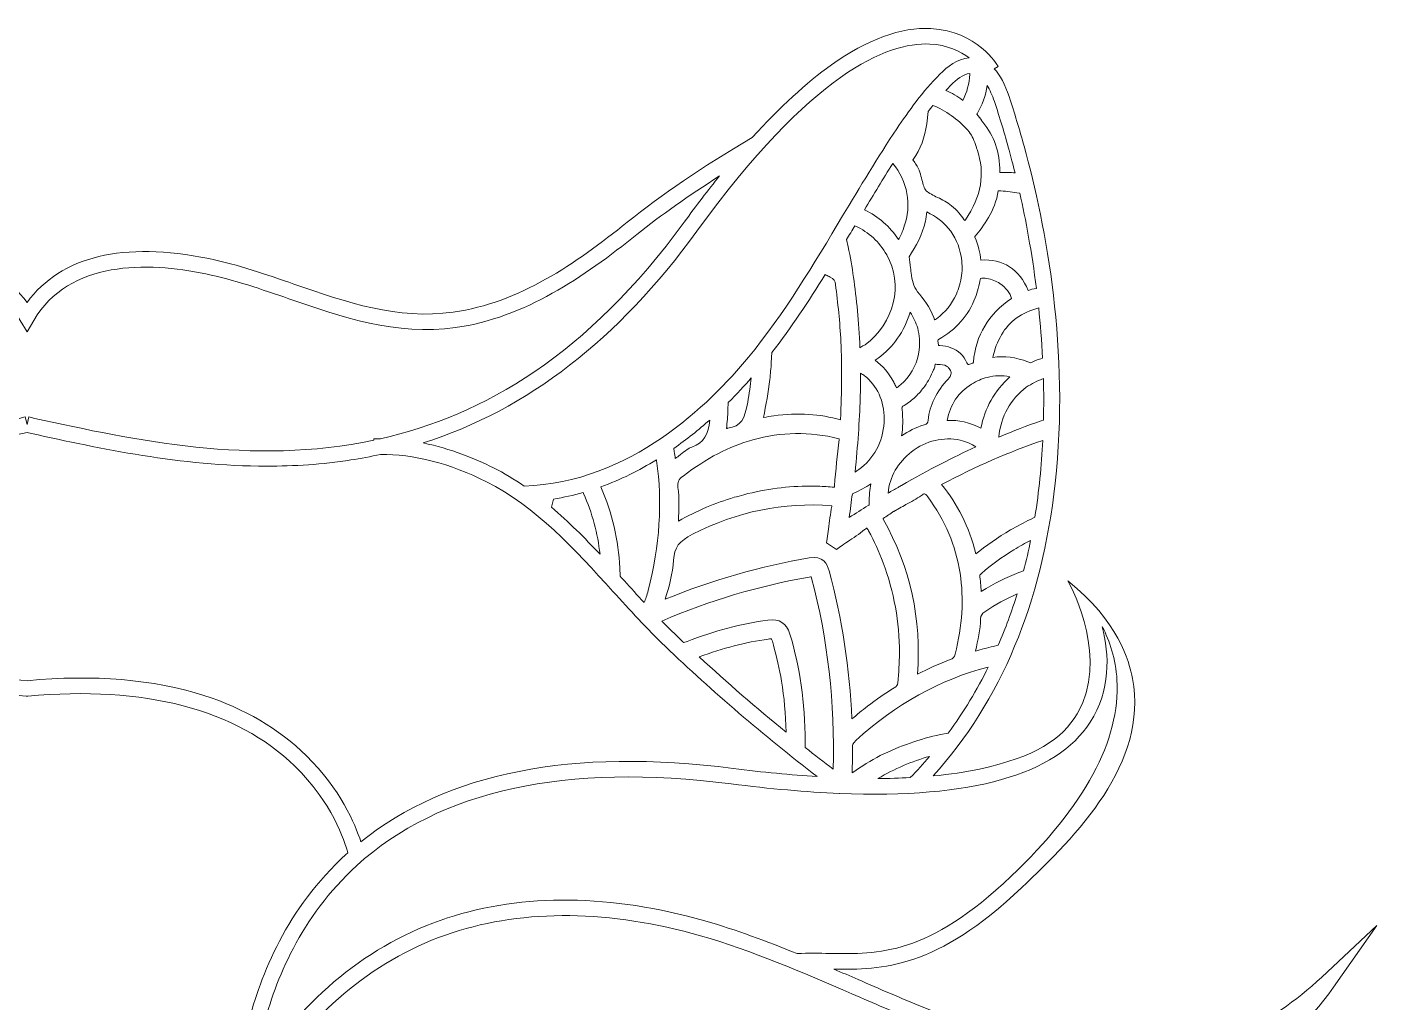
# Model space of a CAD drawing. Extents: x 126 to 8914, y -5970 to -48.
# Drawn here: x 4520 to 5894, y -1042 to -48 of the extents above; entities that cross this region are included whole.
import ezdxf

# ---------------------------------------------------------------- set-up
doc = ezdxf.new("R2010")
doc.units = 0
doc.header["$MEASUREMENT"] = 0
doc.layers.add('Layer 1', color=7, linetype='Continuous')

msp = doc.modelspace()

# ---------------------------------------------------------------- linework, layer by layer
at = {"layer": 'Layer 1', "lineweight": 0}
for points, knots in [([(5838.2, -1015.3), (5785, -1065), (5723.3, -1092.9), (5659.9, -1095.7), (5576.4, -1099.4), (5494.4, -1071), (5432.3, -1045.8), (5410.1, -1036.9), (5387.8, -1027.2), (5366.2, -1017.8), (5358, -1014.2), (5349.7, -1010.7), (5341.4, -1007.1), (5390.2, -1008), (5446, -1006.8), (5532.8, -924.2), (5588.5, -871.3), (5661.9, -797.7), (5645.5, -711.4), (5642.2, -694), (5630.8, -652.6), (5579.8, -612.1), (5585.1, -621.9), (5621.6, -692.4), (5589.2, -747.2), (5573.9, -773.3), (5546.5, -791.3), (5489.7, -803.5), (5475.3, -806.6), (5459.6, -809), (5442.5, -810.6), (5511.6, -734.3), (5553.4, -634.2), (5566.8, -512.6), (5581.6, -378), (5557.8, -251.8), (5535.2, -169.7), (5530.5, -152.8), (5525.4, -135.8), (5519.9, -119.2), (5515.8, -106.9), (5510.7, -97.4), (5504.7, -90.8), (5504.7, -90.8), (5508.8, -88.5), (5508.8, -88.5), (5507.9, -87), (5487.2, -52.3), (5440.3, -49.9), (5409.9, -48.4), (5375.8, -60.8), (5338.9, -87), (5313.4, -105), (5286.5, -129.8), (5258.3, -160.9), (5206.6, -191.5), (5166.2, -218.9), (5131, -247.1), (5078.7, -289.1), (5021.1, -329.2), (4954, -338.5), (4897.1, -346.5), (4846, -328.7), (4791.8, -310), (4763.8, -300.2), (4734.9, -290.2), (4705.2, -284.1), (4618.3, -266.2), (4554.6, -281.6), (4520, -328.6), (4485.4, -281.6), (4421.7, -266.2), (4334.8, -284.1), (4305.1, -290.2), (4276.2, -300.2), (4248.2, -310), (4194, -328.7), (4142.9, -346.5), (4086, -338.5), (4018.9, -329.2), (3961.3, -289.1), (3909, -247.1), (3873.8, -218.9), (3833.4, -191.5), (3781.7, -160.9), (3753.5, -129.8), (3726.6, -105), (3701.1, -87), (3664.2, -60.8), (3630.1, -48.3), (3599.7, -49.9), (3552.8, -52.3), (3532.1, -87), (3531.2, -88.5), (3531.2, -88.5), (3535.3, -90.8), (3535.3, -90.8), (3529.3, -97.4), (3524.2, -106.9), (3520.1, -119.2), (3514.6, -135.8), (3509.5, -152.8), (3504.8, -169.7), (3482.2, -251.8), (3458.4, -378), (3473.2, -512.6), (3486.6, -634.2), (3528.4, -734.3), (3597.5, -810.6), (3580.4, -809), (3564.7, -806.6), (3550.3, -803.5), (3493.5, -791.3), (3466.1, -773.3), (3450.8, -747.2), (3418.4, -692.4), (3454.9, -621.9), (3460.2, -612.1), (3409.2, -652.6), (3397.8, -694), (3394.5, -711.4), (3378.1, -797.7), (3451.5, -871.3), (3507.2, -924.2), (3594, -1006.8), (3649.8, -1008), (3698.6, -1007.1), (3690.3, -1010.7), (3682, -1014.2), (3673.8, -1017.8), (3652.2, -1027.2), (3629.9, -1036.9), (3607.7, -1045.8), (3545.6, -1071), (3463.6, -1099.4), (3380.1, -1095.7), (3316.7, -1092.9), (3255, -1065), (3201.8, -1015.3), (3201.8, -1015.3), (3145.6, -962.7), (3145.6, -962.7), (3145.6, -962.7), (3189.9, -1025.6), (3189.9, -1025.6), (3239.5, -1095.9), (3324.1, -1155.6), (3405.5, -1177.8), (3440.7, -1187.4), (3477.6, -1192.8), (3516.2, -1194.1), (3505.3, -1205.2), (3490, -1221.9), (3472.7, -1244), (3442.4, -1283), (3400.4, -1346.6), (3372.7, -1428.6), (3341.6, -1520.9), (3334.5, -1617.2), (3351.8, -1714.7), (3373.2, -1836.3), (3432.7, -1960.2), (3528.4, -2082.8), (3528.4, -2082.8), (3537, -2093.8), (3537, -2093.8), (3537, -2093.8), (3542.1, -2080.8), (3542.1, -2080.8), (3542.3, -2080.3), (3563.7, -2026.1), (3627, -1966), (3638.2, -1955.3), (3651.3, -1944), (3666.4, -1932.5), (3664.6, -1962.4), (3663.3, -2025.3), (3674.7, -2105.3), (3683.9, -2170.3), (3699.7, -2232.8), (3721.6, -2291.3), (3749, -2364.4), (3786.1, -2431.2), (3831.9, -2490), (3833.7, -2492.8), (3859.3, -2530.8), (3879.2, -2586.9), (3898, -2640), (3915.4, -2720.7), (3891.6, -2803.6), (3891.6, -2803.6), (3885.3, -2825.4), (3885.3, -2825.4), (3885.3, -2825.4), (3903.8, -2812.2), (3903.8, -2812.2), (3905.3, -2811.1), (3942.6, -2784.3), (3973.8, -2735.3), (3998.5, -2696.6), (4023, -2637.5), (4012.6, -2563.6), (4013.2, -2564.3), (4013.7, -2565), (4014.2, -2565.7), (4035.9, -2594.9), (4059.5, -2622.3), (4084.2, -2647.2), (4128.9, -2692.2), (4175.1, -2726.3), (4221.4, -2748.7), (4275.4, -2774.7), (4329.8, -2784.7), (4383.3, -2778.5), (4398.6, -2809.1), (4424, -2832.8), (4448.7, -2855.8), (4474.9, -2880.1), (4499.6, -2903.2), (4512.7, -2933.5), (4512.7, -2933.5), (4520, -2950.2), (4520, -2950.2), (4520, -2950.2), (4527.3, -2933.5), (4527.3, -2933.5), (4540.4, -2903.2), (4565.1, -2880.1), (4591.3, -2855.8), (4616, -2832.8), (4641.4, -2809.1), (4656.7, -2778.5), (4710.2, -2784.7), (4764.6, -2774.7), (4818.6, -2748.7), (4864.9, -2726.3), (4911.1, -2692.2), (4955.8, -2647.2), (4980.5, -2622.3), (5004.1, -2594.9), (5025.8, -2565.7), (5026.3, -2565.1), (5026.8, -2564.3), (5027.4, -2563.6), (5017, -2637.5), (5041.5, -2696.6), (5066.2, -2735.3), (5097.4, -2784.3), (5134.7, -2811.1), (5136.2, -2812.2), (5136.2, -2812.2), (5154.7, -2825.4), (5154.7, -2825.4), (5154.7, -2825.4), (5148.4, -2803.6), (5148.4, -2803.6), (5124.6, -2720.7), (5142, -2640), (5160.8, -2586.9), (5180.7, -2530.8), (5206.3, -2492.7), (5208.1, -2490), (5253.9, -2431.2), (5291, -2364.4), (5318.3, -2291.3), (5340.3, -2232.8), (5356.1, -2170.3), (5365.3, -2105.3), (5376.7, -2025.3), (5375.4, -1962.4), (5373.6, -1932.5), (5388.7, -1944), (5401.8, -1955.3), (5413, -1966), (5476.3, -2026.1), (5497.7, -2080.3), (5497.9, -2080.8), (5497.9, -2080.8), (5502.9, -2093.8), (5502.9, -2093.8), (5502.9, -2093.8), (5511.6, -2082.8), (5511.6, -2082.8), (5607.3, -1960.2), (5666.8, -1836.3), (5688.2, -1714.7), (5705.5, -1617.2), (5698.4, -1520.9), (5667.3, -1428.6), (5639.6, -1346.6), (5597.6, -1283), (5567.3, -1244), (5550, -1221.9), (5534.7, -1205.2), (5523.8, -1194.1), (5562.4, -1192.8), (5599.3, -1187.4), (5634.5, -1177.8), (5715.9, -1155.6), (5800.5, -1095.9), (5850.1, -1025.6), (5850.1, -1025.6), (5894.4, -962.7), (5894.4, -962.7), (5894.4, -962.7), (5838.2, -1015.3), (5838.2, -1015.3)], [0, 0, 0, 0, 1, 1, 1, 2, 2, 2, 3, 3, 3, 4, 4, 4, 5, 5, 5, 6, 6, 6, 7, 7, 7, 8, 8, 8, 9, 9, 9, 10, 10, 10, 11, 11, 11, 12, 12, 12, 13, 13, 13, 14, 14, 14, 15, 15, 15, 16, 16, 16, 17, 17, 17, 18, 18, 18, 19, 19, 19, 20, 20, 20, 21, 21, 21, 22, 22, 22, 23, 23, 23, 24, 24, 24, 25, 25, 25, 26, 26, 26, 27, 27, 27, 28, 28, 28, 29, 29, 29, 30, 30, 30, 31, 31, 31, 32, 32, 32, 33, 33, 33, 34, 34, 34, 35, 35, 35, 36, 36, 36, 37, 37, 37, 38, 38, 38, 39, 39, 39, 40, 40, 40, 41, 41, 41, 42, 42, 42, 43, 43, 43, 44, 44, 44, 45, 45, 45, 46, 46, 46, 47, 47, 47, 48, 48, 48, 49, 49, 49, 50, 50, 50, 51, 51, 51, 52, 52, 52, 53, 53, 53, 54, 54, 54, 55, 55, 55, 56, 56, 56, 57, 57, 57, 58, 58, 58, 59, 59, 59, 60, 60, 60, 61, 61, 61, 62, 62, 62, 63, 63, 63, 64, 64, 64, 65, 65, 65, 66, 66, 66, 67, 67, 67, 68, 68, 68, 69, 69, 69, 70, 70, 70, 71, 71, 71, 72, 72, 72, 73, 73, 73, 74, 74, 74, 75, 75, 75, 76, 76, 76, 77, 77, 77, 78, 78, 78, 79, 79, 79, 80, 80, 80, 81, 81, 81, 82, 82, 82, 83, 83, 83, 84, 84, 84, 85, 85, 85, 86, 86, 86, 87, 87, 87, 88, 88, 88, 89, 89, 89, 90, 90, 90, 91, 91, 91, 92, 92, 92, 93, 93, 93, 94, 94, 94, 95, 95, 95, 96, 96, 96, 97, 97, 97, 98, 98, 98, 99, 99, 99, 100, 100, 100, 101, 101, 101, 102, 102, 102, 102]), ([(5439.1, -65.7), (5457, -66.5), (5470.2, -73), (5479.3, -79.8), (5466.9, -80.6), (5457, -88.9), (5449.5, -96.3), (5431.9, -113.9), (5417.4, -134.3), (5405.5, -152), (5386.1, -180.9), (5368, -211.2), (5350.4, -240.6), (5321.2, -289.5), (5291, -340), (5254.4, -384.5), (5215.3, -432.1), (5133.5, -512.5), (5026.1, -515.5), (5026.1, -515.5), (5026.1, -515.6), (5026.1, -515.6), (5016.1, -508.7), (5005.8, -502.4), (4994.9, -496.9), (4976.3, -487.6), (4951.3, -477.3), (4923.4, -471.7), (5029.9, -437.6), (5121.6, -366.6), (5202, -256.2), (5319.2, -95), (5395.6, -63.7), (5439.1, -65.7)], [0, 0, 0, 0, 1, 1, 1, 2, 2, 2, 3, 3, 3, 4, 4, 4, 5, 5, 5, 6, 6, 6, 7, 7, 7, 8, 8, 8, 9, 9, 9, 10, 10, 10, 11, 11, 11, 11]), ([(5479.9, -96.4), (5479.3, -105.9), (5476.9, -114.9), (5472.8, -123.1), (5467.4, -118.9), (5461.6, -115.5), (5455.5, -112.9), (5457.2, -111.1), (5458.9, -109.3), (5460.7, -107.5), (5466, -102.2), (5472.9, -96.2), (5480, -95.6), (5480, -95.6), (5479.9, -96.4), (5479.9, -96.4)], [0, 0, 0, 0, 1, 1, 1, 2, 2, 2, 3, 3, 3, 4, 4, 4, 5, 5, 5, 5]), ([(5487.2, -136.7), (5492.5, -127.8), (5496, -118.1), (5497.7, -107.8), (5500.3, -112.2), (5502.7, -117.6), (5504.9, -124.2), (5510.3, -140.5), (5515.4, -157.2), (5519.9, -173.8), (5521.7, -180.5), (5523.8, -188.2), (5525.9, -196.9), (5521.4, -196.3), (5516.5, -196.1), (5511, -196.4), (5510.9, -196.4), (5510.7, -196.4), (5510.6, -196.4), (5510.6, -196.2), (5510.6, -195.9), (5510.6, -195.7), (5510.4, -175.5), (5504.7, -159), (5493, -145.3), (5492.7, -144.8), (5492.3, -144.3), (5492, -143.7), (5490.7, -141.8), (5489.1, -139.3), (5487.1, -137), (5487.1, -136.9), (5487.2, -136.8), (5487.2, -136.7)], [0, 0, 0, 0, 1, 1, 1, 2, 2, 2, 3, 3, 3, 4, 4, 4, 5, 5, 5, 6, 6, 6, 7, 7, 7, 8, 8, 8, 9, 9, 9, 10, 10, 10, 11, 11, 11, 11]), ([(5487.3, -173), (5495.7, -197.3), (5491.8, -220.7), (5475.4, -244.5), (5475.1, -244.8), (5474.9, -245.1), (5474.7, -245.3), (5474.5, -245), (5474.2, -244.7), (5473.9, -244.2), (5471, -240.1), (5467, -234.8), (5461.4, -230.2), (5456.9, -226.5), (5451.9, -224.1), (5447.1, -221.8), (5442.6, -219.7), (5438.4, -217.7), (5435.6, -215), (5433.4, -212.9), (5432.3, -208.5), (5431.1, -203.9), (5429.9, -198.8), (5428.5, -193.1), (5425, -188), (5424.8, -187.7), (5424.5, -187.3), (5424.3, -186.9), (5423.7, -185.9), (5423, -184.7), (5422, -183.6), (5421.9, -183.5), (5421.9, -183.5), (5421.8, -183.4), (5421.9, -183.3), (5422, -183.2), (5422.1, -183.1), (5429.8, -172.6), (5434.3, -160.7), (5436, -146.8), (5436, -146.8), (5437.4, -134.4), (5437.4, -134.4), (5439.1, -132.3), (5440.7, -130.2), (5442.4, -128.1), (5442.4, -128.1), (5444.2, -128.9), (5444.2, -128.9), (5457.9, -135), (5469.7, -143.8), (5479.2, -155), (5482.6, -159), (5484.4, -164.4), (5486.3, -170.1), (5486.7, -171.1), (5487, -172), (5487.3, -173)], [0, 0, 0, 0, 1, 1, 1, 2, 2, 2, 3, 3, 3, 4, 4, 4, 5, 5, 5, 6, 6, 6, 7, 7, 7, 8, 8, 8, 9, 9, 9, 10, 10, 10, 11, 11, 11, 12, 12, 12, 13, 13, 13, 14, 14, 14, 15, 15, 15, 16, 16, 16, 17, 17, 17, 18, 18, 18, 19, 19, 19, 19]), ([(5412.8, -252.1), (5412.8, -252.1), (5412.2, -253.9), (5412.2, -253.9), (5410.8, -258), (5409.4, -261.6), (5407.3, -264.7), (5398.6, -251.5), (5386.9, -241.3), (5372.6, -234.4), (5382, -218.7), (5391.6, -202.9), (5401.4, -187.3), (5416.6, -204.8), (5421, -229.5), (5412.8, -252.1)], [0, 0, 0, 0, 1, 1, 1, 2, 2, 2, 3, 3, 3, 4, 4, 4, 5, 5, 5, 5]), ([(3899.1, -259.5), (3953.2, -302.8), (4013, -344.3), (4083.8, -354.2), (4144.4, -362.7), (4199.8, -343.5), (4253.4, -324.9), (4280.9, -315.4), (4309.3, -305.5), (4338, -299.6), (4397.8, -287.3), (4476.7, -285.5), (4513.2, -347), (4513.2, -347), (4520, -358.5), (4520, -358.5), (4520, -358.5), (4526.8, -347), (4526.8, -347), (4563.3, -285.5), (4642.2, -287.3), (4702, -299.6), (4730.7, -305.5), (4759.1, -315.4), (4786.6, -324.9), (4840.2, -343.5), (4895.6, -362.7), (4956.2, -354.2), (5027, -344.3), (5086.8, -302.8), (5140.9, -259.5), (5165.6, -239.7), (5193, -220.3), (5225.2, -199.8), (5213.4, -214.4), (5201.3, -230.2), (5189.2, -246.9), (5091.1, -381.6), (4984.6, -443.7), (4880, -467.4), (4877.6, -467.5), (4875.3, -467.5), (4873, -467.6), (4873, -467.6), (4873, -468.9), (4873, -468.9), (4749.5, -495), (4628.8, -468.7), (4528.1, -446.7), (4528.1, -446.7), (4521.7, -445.2), (4521.7, -445.2), (4521.7, -445.2), (4520, -453), (4520, -453), (4520, -453), (4518.3, -445.2), (4518.3, -445.2), (4518.3, -445.2), (4511.9, -446.7), (4511.9, -446.7), (4411.2, -468.7), (4290.5, -495), (4167, -468.9), (4167, -468.9), (4167, -467.6), (4167, -467.6), (4164.7, -467.5), (4162.4, -467.5), (4160, -467.4), (4055.4, -443.7), (3948.9, -381.6), (3850.8, -246.9), (3838.7, -230.2), (3826.6, -214.4), (3814.8, -199.8), (3847, -220.3), (3874.4, -239.7), (3899.1, -259.5)], [0, 0, 0, 0, 1, 1, 1, 2, 2, 2, 3, 3, 3, 4, 4, 4, 5, 5, 5, 6, 6, 6, 7, 7, 7, 8, 8, 8, 9, 9, 9, 10, 10, 10, 11, 11, 11, 12, 12, 12, 13, 13, 13, 14, 14, 14, 15, 15, 15, 16, 16, 16, 17, 17, 17, 18, 18, 18, 19, 19, 19, 20, 20, 20, 21, 21, 21, 22, 22, 22, 23, 23, 23, 24, 24, 24, 25, 25, 25, 26, 26, 26, 26]), ([(5530.8, -217.5), (5536.8, -244.3), (5543, -277.3), (5547.7, -314.5), (5547.7, -314.5), (5547.6, -314.5), (5547.6, -314.5), (5544.4, -314.9), (5541.7, -315.6), (5539.3, -316.5), (5530.4, -294.8), (5513.7, -284.1), (5491, -285.5), (5490.4, -278.3), (5488.4, -270.7), (5485.1, -262.3), (5485, -262.1), (5484.9, -261.9), (5484.9, -261.8), (5484.9, -261.6), (5485.1, -261.5), (5485.3, -261.2), (5493.9, -251.1), (5505.4, -235.6), (5508.9, -215.1), (5515.5, -215.3), (5521.8, -215.9), (5527.8, -217), (5527.8, -217), (5530.8, -217.5), (5530.8, -217.5)], [0, 0, 0, 0, 1, 1, 1, 2, 2, 2, 3, 3, 3, 4, 4, 4, 5, 5, 5, 6, 6, 6, 7, 7, 7, 8, 8, 8, 9, 9, 9, 10, 10, 10, 10]), ([(5471.5, -301.2), (5470.7, -307.8), (5468.8, -314.3), (5466.2, -320.2), (5461.7, -330.2), (5454.8, -338.8), (5446, -345.2), (5445.4, -345.6), (5444.8, -346.1), (5444.2, -346.5), (5443.8, -345.7), (5443.5, -344.9), (5443.2, -344), (5439.2, -333.4), (5432.5, -325), (5426.7, -317.7), (5422.5, -312.4), (5421.1, -305.7), (5420.2, -298.5), (5419.9, -296.8), (5419.7, -295.1), (5419.6, -293.4), (5419.1, -289.7), (5418.7, -285.9), (5418, -282.1), (5425.1, -271.3), (5431.7, -259.6), (5434.6, -246.1), (5435.3, -243), (5435.7, -239.8), (5436, -236.5), (5445.7, -241.4), (5452.7, -246.7), (5458, -253.1), (5464.7, -261.2), (5469.2, -271.1), (5471, -281.7), (5472.2, -288), (5472.3, -294.6), (5471.5, -301.2)], [0, 0, 0, 0, 1, 1, 1, 2, 2, 2, 3, 3, 3, 4, 4, 4, 5, 5, 5, 6, 6, 6, 7, 7, 7, 8, 8, 8, 9, 9, 9, 10, 10, 10, 11, 11, 11, 12, 12, 12, 13, 13, 13, 13]), ([(5395.3, -280.2), (5412.6, -310.3), (5403.1, -349.6), (5373.3, -371.7), (5372.9, -371.9), (5372.4, -372.1), (5372, -372.4), (5370.8, -373), (5369.4, -373.8), (5368, -374.7), (5367.5, -361), (5366.7, -348.7), (5365.5, -337.2), (5363, -312.8), (5360.4, -292.4), (5356, -272.1), (5356, -272.1), (5354.4, -264.6), (5354.4, -264.6), (5357.2, -260), (5360, -255.3), (5362.8, -250.7), (5362.8, -250.7), (5363.5, -251), (5363.5, -251), (5377.1, -257.2), (5387.8, -267), (5395.3, -280.2)], [0, 0, 0, 0, 1, 1, 1, 2, 2, 2, 3, 3, 3, 4, 4, 4, 5, 5, 5, 6, 6, 6, 7, 7, 7, 8, 8, 8, 9, 9, 9, 9]), ([(5269.7, -445.7), (5272.4, -432.9), (5274.8, -420.2), (5276.3, -407.1), (5276.9, -401.3), (5277.4, -395.5), (5277.8, -390), (5277.8, -390), (5278.4, -379.7), (5278.4, -379.7), (5298, -354.3), (5315.8, -327.5), (5332.7, -300.3), (5332.7, -300.3), (5333.6, -300.8), (5333.6, -300.8), (5335, -301.4), (5336.4, -302.1), (5337.8, -302.8), (5341.5, -304.9), (5342.8, -306.8), (5343.2, -310.5), (5345.5, -329), (5347.7, -348.8), (5348.6, -368.7), (5349.7, -393), (5349.6, -418.9), (5348.3, -447.8), (5348.3, -447.9), (5348.3, -448.1), (5348.3, -448.2), (5348.3, -448.2), (5348.3, -448.2), (5348.3, -448.2), (5327.4, -442.1), (5305.1, -440.8), (5280.3, -444), (5276.8, -444.5), (5273.3, -445.1), (5269.7, -445.7)], [0, 0, 0, 0, 1, 1, 1, 2, 2, 2, 3, 3, 3, 4, 4, 4, 5, 5, 5, 6, 6, 6, 7, 7, 7, 8, 8, 8, 9, 9, 9, 10, 10, 10, 11, 11, 11, 12, 12, 12, 13, 13, 13, 13]), ([(5483.5, -389.4), (5483.5, -389.9), (5483.4, -390.1), (5483.4, -390.1), (5483, -390.5), (5481, -391), (5479.9, -391.4), (5479.3, -391.6), (5478.8, -391.7), (5478.2, -391.9), (5477.9, -391.3), (5477.5, -390.7), (5477, -390.1), (5473.7, -382.6), (5468.2, -377.4), (5460.7, -374.7), (5457.3, -373.4), (5453.5, -372.6), (5449.2, -372.4), (5448.8, -372.4), (5448.4, -372.4), (5448, -372.4), (5447.9, -371.7), (5447.8, -371), (5447.7, -370.4), (5447.6, -369.3), (5447.3, -367.4), (5447.5, -366.8), (5447.5, -366.8), (5447.6, -366.6), (5448, -366.4), (5465.9, -356.3), (5478.4, -342.1), (5485.4, -323.8), (5487.8, -317.7), (5489.5, -311.2), (5490.6, -304.3), (5494.7, -303.5), (5499.6, -304.2), (5504.5, -306.3), (5506.5, -307.1), (5508.5, -308.1), (5510.4, -309.4), (5516.7, -313.6), (5521.2, -319.3), (5522.3, -324.6), (5499, -340.4), (5485.9, -362.2), (5483.5, -389.4)], [0, 0, 0, 0, 1, 1, 1, 2, 2, 2, 3, 3, 3, 4, 4, 4, 5, 5, 5, 6, 6, 6, 7, 7, 7, 8, 8, 8, 9, 9, 9, 10, 10, 10, 11, 11, 11, 12, 12, 12, 13, 13, 13, 14, 14, 14, 15, 15, 15, 16, 16, 16, 16]), ([(5419.2, -338.7), (5422.6, -343.7), (5425.2, -349.2), (5426.8, -355), (5428.7, -361.9), (5429.3, -369.3), (5428.4, -376.8), (5426.9, -389.2), (5421.6, -400.4), (5413.1, -409), (5412.1, -410), (5411.1, -411), (5410, -411.9), (5408.9, -412.8), (5407.9, -413.7), (5406.8, -414.5), (5406.2, -414.9), (5405.7, -415.3), (5405.2, -415.7), (5404.9, -415.1), (5404.6, -414.5), (5404.4, -413.9), (5403.7, -412.5), (5403.1, -411.2), (5402.4, -409.8), (5397.7, -400.6), (5391.3, -393.1), (5383.5, -387.5), (5399.7, -376.5), (5411.2, -361.4), (5417.9, -342.5), (5418.3, -341.2), (5418.8, -340), (5419.2, -338.7)], [0, 0, 0, 0, 1, 1, 1, 2, 2, 2, 3, 3, 3, 4, 4, 4, 5, 5, 5, 6, 6, 6, 7, 7, 7, 8, 8, 8, 9, 9, 9, 10, 10, 10, 11, 11, 11, 11]), ([(5554, -385.4), (5554, -385.4), (5552.2, -386), (5552.2, -386), (5548.5, -387.1), (5544.9, -388.5), (5541.6, -390.2), (5541.1, -390.1), (5540.5, -389.8), (5540, -389.6), (5540, -389.6), (5539, -389.2), (5539, -389.2), (5527, -384.4), (5515, -382.9), (5503.3, -384.6), (5506.8, -367.8), (5515.4, -353.3), (5527.1, -344.7), (5534.1, -339.8), (5541.8, -336.3), (5550, -334.2), (5551.7, -350.7), (5553.1, -367.8), (5554, -385.4)], [0, 0, 0, 0, 1, 1, 1, 2, 2, 2, 3, 3, 3, 4, 4, 4, 5, 5, 5, 6, 6, 6, 7, 7, 7, 8, 8, 8, 8]), ([(5410.9, -437.6), (5410.6, -435), (5410.7, -434.9), (5413.1, -433.4), (5417.2, -430.9), (5421, -428), (5424.5, -424.7), (5428, -421.4), (5431.2, -417.7), (5434.1, -413.7), (5437.5, -408.8), (5440.5, -403.4), (5443, -397.4), (5443.7, -395.9), (5444, -394.3), (5444.4, -393), (5444.5, -392.6), (5444.6, -392), (5444.7, -391.6), (5445.4, -391.6), (5446.1, -391.6), (5446.8, -391.7), (5450.7, -391.9), (5454, -392), (5456.3, -393.6), (5457.3, -394.3), (5458.2, -395), (5458.8, -395.8), (5460, -397.1), (5460.6, -398.4), (5460.8, -399.8), (5460.8, -400.2), (5460.8, -400.5), (5460.8, -400.8), (5460.7, -402.4), (5460, -403.9), (5459.1, -405.1), (5458.8, -405.5), (5458.4, -406), (5458.1, -406.3), (5446, -419.1), (5439.1, -433.3), (5437.4, -448.5), (5437.1, -451.7), (5437, -452), (5433.3, -453.2), (5424.8, -456), (5417.1, -459.7), (5410.4, -464.3), (5411.8, -456), (5412, -447.1), (5410.9, -437.6)], [0, 0, 0, 0, 1, 1, 1, 2, 2, 2, 3, 3, 3, 4, 4, 4, 5, 5, 5, 6, 6, 6, 7, 7, 7, 8, 8, 8, 9, 9, 9, 10, 10, 10, 11, 11, 11, 12, 12, 12, 13, 13, 13, 14, 14, 14, 15, 15, 15, 16, 16, 16, 17, 17, 17, 17]), ([(5232.2, -456.9), (5232.9, -450.4), (5233.3, -444.2), (5233.6, -438.1), (5233.6, -438.1), (5233.9, -430.5), (5233.9, -430.5), (5242.6, -421.9), (5250.5, -413.4), (5257.4, -405.5), (5256.5, -413.1), (5255.3, -421.3), (5253.8, -430.3), (5250.9, -446.8), (5247.2, -455), (5233.3, -456.7), (5232.9, -456.8), (5232.6, -456.8), (5232.2, -456.9)], [0, 0, 0, 0, 1, 1, 1, 2, 2, 2, 3, 3, 3, 4, 4, 4, 5, 5, 5, 6, 6, 6, 6]), ([(5366.8, -498.6), (5366.2, -499), (5365.7, -499.4), (5365.1, -499.8), (5365, -500), (5364.8, -500.1), (5364.6, -500.3), (5364, -500.7), (5363.5, -501.1), (5363.1, -501.3), (5365.8, -474.4), (5367.6, -449.5), (5368.3, -425.9), (5368.5, -418), (5368.6, -410.3), (5368.7, -402.7), (5368.7, -402), (5368.6, -401.2), (5368.5, -400.5), (5369.2, -401), (5370, -401.5), (5370.7, -401.9), (5371.9, -402.6), (5373.2, -403.6), (5374.9, -405.1), (5387.2, -415.7), (5393.7, -432.3), (5392.6, -450.8), (5391.5, -470.5), (5381.8, -488.4), (5366.8, -498.6)], [0, 0, 0, 0, 1, 1, 1, 2, 2, 2, 3, 3, 3, 4, 4, 4, 5, 5, 5, 6, 6, 6, 7, 7, 7, 8, 8, 8, 9, 9, 9, 10, 10, 10, 10]), ([(5456.7, -448.8), (5460, -432.5), (5468.4, -420), (5481.7, -411.8), (5487, -408.6), (5492.2, -406.3), (5497.6, -404.9), (5505, -402.9), (5512.7, -402.6), (5520.7, -404.2), (5504.9, -418.9), (5495.1, -436.2), (5491.2, -456.6), (5479.9, -450.8), (5468.5, -448.2), (5456.7, -448.8)], [0, 0, 0, 0, 1, 1, 1, 2, 2, 2, 3, 3, 3, 4, 4, 4, 5, 5, 5, 5]), ([(5554.9, -448.5), (5554.9, -448.5), (5552.4, -449.3), (5552.4, -449.3), (5538.3, -454.1), (5523.8, -459.6), (5509.4, -465.7), (5511.6, -444.5), (5521.3, -427), (5537.4, -415), (5542.8, -411.3), (5548.6, -408.3), (5554.8, -406.2), (5555.2, -420), (5555.2, -434.2), (5554.9, -448.5)], [0, 0, 0, 0, 1, 1, 1, 2, 2, 2, 3, 3, 3, 4, 4, 4, 5, 5, 5, 5]), ([(5196.7, -475.9), (5195.8, -476.2), (5195, -476.6), (5194.2, -477), (5194.2, -477), (5194, -476.8), (5194, -476.8), (5194, -476.8), (5188.3, -481.1), (5188.3, -481.1), (5187.2, -481.9), (5186.1, -482.8), (5185, -483.7), (5183.4, -485), (5181.7, -486.3), (5180, -487.6), (5179.7, -485.3), (5179.4, -483), (5179, -480.5), (5179, -480.5), (5178.4, -477.3), (5178.4, -477.3), (5191.7, -468), (5203.9, -458.2), (5215.1, -448.3), (5213.7, -462.6), (5209.6, -471.5), (5196.7, -475.9)], [0, 0, 0, 0, 1, 1, 1, 2, 2, 2, 3, 3, 3, 4, 4, 4, 5, 5, 5, 6, 6, 6, 7, 7, 7, 8, 8, 8, 9, 9, 9, 9]), ([(3870.3, -678.6), (3888.7, -661), (3906.4, -641.5), (3923.5, -622.7), (3962, -580.3), (4001.8, -536.5), (4052.3, -511.1), (4088.9, -492.6), (4126.9, -482.9), (4160, -483.3), (4170, -485.5), (4180.1, -487.4), (4190.4, -489), (4219.3, -493.5), (4248, -495.3), (4276.2, -495.3), (4363.3, -495.3), (4445.7, -477.3), (4515.3, -462.1), (4515.3, -462.1), (4520, -461.1), (4520, -461.1), (4520, -461.1), (4524.7, -462.1), (4524.7, -462.1), (4594.3, -477.3), (4676.7, -495.3), (4763.8, -495.3), (4792, -495.3), (4820.7, -493.5), (4849.6, -489), (4859.9, -487.4), (4870, -485.5), (4879.9, -483.3), (4913.1, -482.9), (4951.1, -492.6), (4987.7, -511.1), (5038.2, -536.5), (5078, -580.3), (5116.5, -622.7), (5133.6, -641.5), (5151.3, -661), (5169.7, -678.6), (5218, -724.8), (5270, -769.3), (5324.5, -811.2), (5297.8, -809.5), (5269.2, -806.8), (5238.9, -802.9), (5075.1, -781.9), (4947.8, -807), (4859.9, -877.5), (4854.1, -859.6), (4839.1, -823.9), (4804.4, -790), (4776.4, -762.5), (4741.2, -741.8), (4700, -728.6), (4649, -712.2), (4588.4, -707.2), (4520, -713.6), (4451.6, -707.2), (4391, -712.2), (4340, -728.6), (4298.8, -741.8), (4263.6, -762.5), (4235.6, -790), (4200.9, -823.9), (4185.9, -859.6), (4180.1, -877.5), (4092.2, -807), (3964.9, -781.9), (3801.1, -802.9), (3770.8, -806.8), (3742.2, -809.5), (3715.5, -811.2), (3770, -769.3), (3822, -724.8), (3870.3, -678.6)], [0, 0, 0, 0, 1, 1, 1, 2, 2, 2, 3, 3, 3, 4, 4, 4, 5, 5, 5, 6, 6, 6, 7, 7, 7, 8, 8, 8, 9, 9, 9, 10, 10, 10, 11, 11, 11, 12, 12, 12, 13, 13, 13, 14, 14, 14, 15, 15, 15, 16, 16, 16, 17, 17, 17, 18, 18, 18, 19, 19, 19, 20, 20, 20, 21, 21, 21, 22, 22, 22, 23, 23, 23, 24, 24, 24, 25, 25, 25, 26, 26, 26, 26]), ([(5259, -468.5), (5287.8, -460.3), (5316.5, -460), (5346.7, -467.3), (5346.8, -467.3), (5346.9, -467.3), (5346.9, -467.3), (5346.9, -467.6), (5346.9, -467.9), (5346.8, -468.3), (5345.1, -483.6), (5343.3, -499.3), (5342.1, -515.3), (5342.1, -515.9), (5342, -516.3), (5342, -516.7), (5341.5, -516.7), (5340.9, -516.6), (5339.9, -516.6), (5334.4, -516.1), (5328.8, -515.7), (5323.1, -515.6), (5321.2, -515.6), (5319.4, -515.6), (5317.5, -515.6), (5295.1, -515.6), (5272.4, -518.5), (5249.8, -524.3), (5246.5, -525.2), (5243.3, -526.1), (5240, -527), (5221, -532.6), (5202.3, -540.5), (5183.2, -551.1), (5183.7, -539.3), (5184.2, -528.2), (5182.7, -517), (5182, -511.8), (5183.3, -508.9), (5188.1, -505.3), (5212.1, -487), (5234.6, -475.3), (5259, -468.5)], [0, 0, 0, 0, 1, 1, 1, 2, 2, 2, 3, 3, 3, 4, 4, 4, 5, 5, 5, 6, 6, 6, 7, 7, 7, 8, 8, 8, 9, 9, 9, 10, 10, 10, 11, 11, 11, 12, 12, 12, 13, 13, 13, 14, 14, 14, 14]), ([(5410.3, -514.9), (5409.2, -515.5), (5408, -516.2), (5406.8, -516.9), (5403.5, -518.8), (5400.2, -520.7), (5396.7, -522.7), (5398.1, -506.4), (5406.7, -491.2), (5420.6, -480.6), (5435.2, -469.4), (5453.2, -465.1), (5470, -468.9), (5476.3, -470.3), (5481.5, -472.6), (5486, -475.7), (5462.8, -486.2), (5438.7, -498.6), (5410.3, -514.9)], [0, 0, 0, 0, 1, 1, 1, 2, 2, 2, 3, 3, 3, 4, 4, 4, 5, 5, 5, 6, 6, 6, 6]), ([(5546.1, -547.2), (5546.1, -547.2), (5541.5, -549.4), (5541.5, -549.4), (5535, -552.6), (5528.2, -556.2), (5521.4, -560.1), (5508.2, -567.7), (5496.1, -576.6), (5486.1, -584.4), (5478.9, -556.8), (5467.4, -533.7), (5451.2, -514.1), (5486.2, -495.5), (5519.9, -480.8), (5554.2, -469), (5552.9, -494.7), (5550.4, -520.9), (5546.1, -547.2)], [0, 0, 0, 0, 1, 1, 1, 2, 2, 2, 3, 3, 3, 4, 4, 4, 5, 5, 5, 6, 6, 6, 6]), ([(5104.2, -516.4), (5124.5, -509.1), (5143.4, -499.6), (5160.8, -488.8), (5160.9, -489.1), (5160.9, -489.4), (5161, -489.6), (5167, -532.4), (5164.3, -575.7), (5152.5, -621.8), (5151.2, -626.8), (5149.9, -630.8), (5148.3, -634), (5141.5, -626.7), (5134.8, -619.3), (5128.2, -612), (5126.8, -610.5), (5125.4, -609), (5124, -607.4), (5124, -607.4), (5123.6, -598.9), (5123.6, -598.9), (5122.3, -570.7), (5115.8, -542.9), (5104.2, -516.4)], [0, 0, 0, 0, 1, 1, 1, 2, 2, 2, 3, 3, 3, 4, 4, 4, 5, 5, 5, 6, 6, 6, 7, 7, 7, 8, 8, 8, 8]), ([(5053.9, -537), (5053.9, -537), (5056, -528.7), (5056, -528.7), (5066.3, -527.1), (5076.3, -524.9), (5086.1, -522.1), (5086.1, -522.1), (5086.5, -523), (5086.5, -523), (5095.4, -542.9), (5101, -563.7), (5103.4, -585), (5087.6, -568.2), (5071.4, -551.8), (5053.9, -537)], [0, 0, 0, 0, 1, 1, 1, 2, 2, 2, 3, 3, 3, 4, 4, 4, 5, 5, 5, 5]), ([(5377.3, -534.8), (5377.3, -534.8), (5377.2, -535), (5376.5, -535.4), (5370.1, -539.2), (5363.8, -543.2), (5357.1, -547.5), (5358.2, -539.1), (5359.3, -531.3), (5360.3, -523.4), (5360.8, -523.2), (5361.3, -523), (5361.7, -522.8), (5368, -520), (5373.8, -516.8), (5379, -513.2), (5377.9, -519.3), (5377.4, -525.7), (5377.5, -532.4), (5377.6, -534.3), (5377.3, -534.7), (5377.3, -534.8)], [0, 0, 0, 0, 1, 1, 1, 2, 2, 2, 3, 3, 3, 4, 4, 4, 5, 5, 5, 6, 6, 6, 7, 7, 7, 7]), ([(5197.5, -564.6), (5243.8, -541.3), (5290, -531.8), (5338.9, -535.5), (5339.1, -535.5), (5339.3, -535.5), (5339.5, -535.6), (5339.5, -535.7), (5339.4, -536), (5339.4, -536.2), (5337.9, -543.9), (5336.9, -551.7), (5335.9, -559.3), (5335.4, -562.4), (5335, -565.6), (5334.6, -568.8), (5334.6, -568.8), (5333.9, -573.2), (5333.9, -573.2), (5333.9, -573.2), (5344.1, -580), (5344.1, -580), (5344.1, -580), (5348.1, -577.2), (5348.1, -577.2), (5350.5, -575.5), (5353, -573.9), (5355.5, -572.2), (5361.3, -568.3), (5367.2, -564.3), (5372.8, -559.8), (5373.9, -559), (5374.7, -558.5), (5375.1, -558.3), (5375.5, -558.7), (5376.1, -559.6), (5376.9, -561.1), (5382.6, -571.7), (5387.4, -582.5), (5391.6, -593.5), (5402.8, -623.2), (5408.3, -654), (5408.2, -685.5), (5408.2, -695.5), (5407.6, -705.6), (5406.5, -715.7), (5406.2, -718.2), (5405.4, -719.3), (5403, -720.8), (5393.7, -726.5), (5384.5, -732.9), (5375.6, -739.7), (5370.2, -743.9), (5365, -748.1), (5359.8, -752.6), (5357.6, -701.6), (5349.8, -650.9), (5336.7, -601.9), (5334.7, -594.5), (5330.6, -586.3), (5316.4, -588.7), (5267.4, -597), (5218.1, -611.1), (5169.7, -630.7), (5173.7, -617.8), (5177.6, -604.5), (5178.3, -590.8), (5179, -578.2), (5184, -571.3), (5197.5, -564.6)], [0, 0, 0, 0, 1, 1, 1, 2, 2, 2, 3, 3, 3, 4, 4, 4, 5, 5, 5, 6, 6, 6, 7, 7, 7, 8, 8, 8, 9, 9, 9, 10, 10, 10, 11, 11, 11, 12, 12, 12, 13, 13, 13, 14, 14, 14, 15, 15, 15, 16, 16, 16, 17, 17, 17, 18, 18, 18, 19, 19, 19, 20, 20, 20, 21, 21, 21, 22, 22, 22, 23, 23, 23, 23]), ([(5391.8, -549.2), (5391.7, -548.9), (5391.6, -548.7), (5391.5, -548.4), (5395.4, -546.2), (5399, -543.7), (5402.4, -541.1), (5402.4, -541.1), (5402.6, -541.4), (5402.6, -541.4), (5402.6, -541.4), (5408.3, -538.1), (5408.3, -538.1), (5410.5, -536.8), (5412.7, -535.6), (5414.9, -534.4), (5420.1, -531.5), (5425.5, -528.6), (5430.6, -525.1), (5432.1, -524.1), (5432.9, -523.5), (5433.7, -523.5), (5434.7, -523.5), (5435.5, -524.3), (5437, -526.4), (5454.8, -550.5), (5465.6, -575.9), (5469.9, -604.2), (5474, -630.8), (5472.4, -657.7), (5464.9, -686.5), (5464.1, -689.8), (5462.9, -691.1), (5460, -692.2), (5449, -696.2), (5437.8, -701.2), (5426.6, -707.1), (5430.9, -651.3), (5419.2, -598.2), (5391.8, -549.2)], [0, 0, 0, 0, 1, 1, 1, 2, 2, 2, 3, 3, 3, 4, 4, 4, 5, 5, 5, 6, 6, 6, 7, 7, 7, 8, 8, 8, 9, 9, 9, 10, 10, 10, 11, 11, 11, 12, 12, 12, 13, 13, 13, 13]), ([(5534.7, -601.8), (5534.7, -601.8), (5529.9, -603.6), (5529.9, -603.6), (5517.2, -608.4), (5504.5, -614.7), (5491.6, -622.8), (5491.1, -617), (5490.7, -611.5), (5490, -606), (5490.3, -605.7), (5490.9, -605.2), (5491.4, -604.8), (5491.4, -604.8), (5491.8, -604.4), (5491.8, -604.4), (5501.5, -595.8), (5512.3, -587.9), (5524.8, -580.4), (5530.8, -576.8), (5536.4, -573.6), (5541.8, -570.8), (5539.7, -581.1), (5537.4, -591.5), (5534.7, -601.8)], [0, 0, 0, 0, 1, 1, 1, 2, 2, 2, 3, 3, 3, 4, 4, 4, 5, 5, 5, 6, 6, 6, 7, 7, 7, 8, 8, 8, 8]), ([(5316.3, -608.2), (5317.3, -608), (5318, -608), (5318.4, -608), (5318.5, -608.3), (5318.7, -608.7), (5318.8, -609.3), (5335.2, -670.7), (5342.6, -736.1), (5340.9, -803.8), (5331.3, -796.5), (5321.8, -789.1), (5312.3, -781.6), (5312.3, -781.6), (5312.3, -775.9), (5312.3, -775.9), (5312, -735.3), (5306.9, -699.4), (5296.7, -666.2), (5293.1, -654.8), (5286.3, -650.4), (5274.4, -652), (5247.3, -655.6), (5220.3, -662.7), (5192, -673.7), (5192, -673.7), (5188.8, -674.9), (5188.8, -674.9), (5186.1, -672.3), (5183.3, -669.7), (5180.6, -667.1), (5175.8, -662.5), (5171, -657.8), (5166.3, -652.9), (5214.8, -632.1), (5265.3, -617), (5316.3, -608.2)], [0, 0, 0, 0, 1, 1, 1, 2, 2, 2, 3, 3, 3, 4, 4, 4, 5, 5, 5, 6, 6, 6, 7, 7, 7, 8, 8, 8, 9, 9, 9, 10, 10, 10, 11, 11, 11, 12, 12, 12, 12]), ([(5508.9, -677.5), (5508.9, -677.5), (5503.7, -678.7), (5503.7, -678.7), (5497.8, -680.1), (5491.7, -681.7), (5485.6, -683.4), (5488.2, -672.3), (5490.5, -661.8), (5490.9, -650.7), (5491.1, -647.2), (5492.1, -645.4), (5495.2, -643.4), (5506, -636.3), (5517, -630.2), (5528, -625.3), (5522.7, -642.9), (5516.3, -660.3), (5508.9, -677.5)], [0, 0, 0, 0, 1, 1, 1, 2, 2, 2, 3, 3, 3, 4, 4, 4, 5, 5, 5, 6, 6, 6, 6]), ([(5602.5, -755.9), (5623.5, -723.6), (5621.9, -687.3), (5614.8, -658.7), (5622.3, -673.1), (5628.5, -691.2), (5629.7, -712.9), (5633.2, -774.2), (5596.9, -841.4), (5521.9, -912.7), (5437.3, -993.2), (5386.6, -992.2), (5337.5, -991.2), (5326.7, -991), (5315.5, -990.7), (5304.2, -991.4), (5304.1, -991.4), (5304.1, -991.4), (5304.1, -991.4), (5304.1, -991.4), (5304.1, -991.4), (5304.1, -991.4), (5273.4, -978.9), (5242, -967.2), (5210, -958), (5115.4, -930.9), (5024.8, -929.9), (4948, -955.1), (4868.5, -981.1), (4799, -1037.7), (4757.3, -1110.2), (4755.1, -1114.1), (4752.9, -1118), (4750.9, -1122), (4752.4, -1106.8), (4755.3, -1087.2), (4760.9, -1065.2), (4772.5, -1019.4), (4798.4, -954), (4855.7, -901.8), (4940.3, -825), (5068.6, -797), (5236.9, -818.6), (5276.6, -823.7), (5313.4, -826.9), (5347, -828.3), (5347.1, -828.3), (5347.1, -828.3), (5347.1, -828.3), (5347.1, -828.3), (5347.1, -828.3), (5347.1, -828.3), (5481.9, -833.8), (5567.6, -809.6), (5602.5, -755.9)], [0, 0, 0, 0, 1, 1, 1, 2, 2, 2, 3, 3, 3, 4, 4, 4, 5, 5, 5, 6, 6, 6, 7, 7, 7, 8, 8, 8, 9, 9, 9, 10, 10, 10, 11, 11, 11, 12, 12, 12, 13, 13, 13, 14, 14, 14, 15, 15, 15, 16, 16, 16, 17, 17, 17, 18, 18, 18, 18]), ([(5292.9, -766), (5262.4, -741.2), (5232.8, -715.6), (5204.4, -689.4), (5228.6, -680.4), (5251.6, -674.5), (5274.7, -671.3), (5276.8, -671), (5277.7, -671.1), (5278, -671.2), (5278.1, -671.4), (5278.5, -672.1), (5278.9, -673.5), (5278.9, -673.5), (5279.9, -677.4), (5279.9, -677.4), (5283, -689.4), (5286.2, -701.7), (5288.2, -714), (5290.9, -730.5), (5292.4, -747.6), (5292.9, -766)], [0, 0, 0, 0, 1, 1, 1, 2, 2, 2, 3, 3, 3, 4, 4, 4, 5, 5, 5, 6, 6, 6, 7, 7, 7, 7]), ([(5457.9, -766.9), (5457.9, -766.9), (5449.9, -768.5), (5449.9, -768.5), (5429.4, -772.7), (5408.8, -780), (5388.7, -789.9), (5378.9, -794.8), (5369.9, -800.8), (5360.7, -807.1), (5360.7, -807.1), (5360.2, -807.4), (5360.2, -807.4), (5360.2, -807.4), (5360.2, -806.7), (5360.2, -806.7), (5360.3, -798.7), (5360.4, -790.4), (5360.3, -782.2), (5360.2, -779), (5361, -777), (5363.7, -774.6), (5404.4, -737.6), (5449.8, -712.4), (5498.7, -699.7), (5487.3, -722.8), (5473.8, -745.3), (5457.9, -766.9)], [0, 0, 0, 0, 1, 1, 1, 2, 2, 2, 3, 3, 3, 4, 4, 4, 5, 5, 5, 6, 6, 6, 7, 7, 7, 8, 8, 8, 9, 9, 9, 9]), ([(4720.5, -1120), (4715.2, -1114.8), (4709, -1109.4), (4701.9, -1104), (4670.5, -1080.2), (4613.4, -1051.8), (4520, -1051.8), (4426.6, -1051.8), (4369.5, -1080.2), (4338.1, -1104), (4323.9, -1114.8), (4313.5, -1125.6), (4306.1, -1134.7), (4305.6, -1126.5), (4304.7, -1115.9), (4302.9, -1103.5), (4301.1, -1091.2), (4298.5, -1077.1), (4294.6, -1061.9), (4282.5, -1013.9), (4255.4, -945.1), (4195, -890.2), (4194.5, -889.7), (4193.9, -889.2), (4193.3, -888.7), (4196.6, -876.8), (4209.6, -837.3), (4247.3, -800.6), (4306.8, -742.8), (4400.8, -718.2), (4519.3, -729.4), (4519.3, -729.4), (4520, -729.5), (4520, -729.5), (4520, -729.5), (4520.7, -729.4), (4520.7, -729.4), (4639.2, -718.2), (4733.2, -742.8), (4792.7, -800.6), (4830.4, -837.3), (4843.4, -876.8), (4846.7, -888.7), (4846.1, -889.2), (4845.5, -889.7), (4845, -890.2), (4784.6, -945.1), (4757.5, -1013.9), (4745.4, -1061.9), (4737.7, -1092.3), (4734.9, -1118.2), (4733.9, -1134.7), (4730.2, -1130.2), (4725.8, -1125.2), (4720.5, -1120)], [0, 0, 0, 0, 1, 1, 1, 2, 2, 2, 3, 3, 3, 4, 4, 4, 5, 5, 5, 6, 6, 6, 7, 7, 7, 8, 8, 8, 9, 9, 9, 10, 10, 10, 11, 11, 11, 12, 12, 12, 13, 13, 13, 14, 14, 14, 15, 15, 15, 16, 16, 16, 17, 17, 17, 18, 18, 18, 18]), ([(5386.4, -813.2), (5403.3, -803.2), (5420.9, -795.6), (5439, -790.6), (5432.7, -798), (5426.1, -805.2), (5419.1, -812.3), (5408.6, -812.8), (5397.7, -813.1), (5386.4, -813.2)], [0, 0, 0, 0, 1, 1, 1, 2, 2, 2, 3, 3, 3, 3]), ([(5630.3, -1162.6), (5591.6, -1173.1), (5550.6, -1178.4), (5507.5, -1178.6), (5507.3, -1178.4), (5507.2, -1178.3), (5507.1, -1178.2), (5507.1, -1178.2), (5506.7, -1178.6), (5506.7, -1178.6), (5506.7, -1178.6), (5506.7, -1178.6), (5506.7, -1178.6), (5454.5, -1178.8), (5399.2, -1171.3), (5341.4, -1156.3), (5306, -1147), (5273.1, -1138.9), (5242.4, -1131.9), (5242.4, -1131.9), (5242.4, -1131.9), (5242.4, -1131.9), (5242.4, -1131.9), (5242.4, -1131.9), (5242.4, -1131.9), (5098.8, -1099.2), (5003.7, -1090.1), (4933.7, -1101.8), (4867, -1112.9), (4824.6, -1142.3), (4784.5, -1188.8), (4784.3, -1189.1), (4784.1, -1189.4), (4783.8, -1189.6), (4774.3, -1200.7), (4764.9, -1212.8), (4755.3, -1225.8), (4745.8, -1238.7), (4737.1, -1254.3), (4729.3, -1272.3), (4730.3, -1234.5), (4736.6, -1199.6), (4748.3, -1167.1), (4749, -1165.1), (4749.8, -1163.1), (4750.5, -1161.1), (4756.2, -1146.3), (4763, -1132), (4771, -1118.1), (4810.8, -1048.9), (4877.1, -994.9), (4953, -970.1), (5026.7, -945.9), (5114.1, -947), (5205.7, -973.2), (5258.5, -988.3), (5310, -1010.7), (5359.9, -1032.3), (5381.6, -1041.7), (5404, -1051.5), (5426.3, -1060.5), (5486.1, -1084.7), (5563.9, -1111.9), (5644.9, -1111.9), (5650.1, -1111.9), (5655.4, -1111.7), (5660.6, -1111.5), (5704, -1109.6), (5746.6, -1096.7), (5786.4, -1073.7), (5741.3, -1115), (5685, -1147.6), (5630.3, -1162.6)], [0, 0, 0, 0, 1, 1, 1, 2, 2, 2, 3, 3, 3, 4, 4, 4, 5, 5, 5, 6, 6, 6, 7, 7, 7, 8, 8, 8, 9, 9, 9, 10, 10, 10, 11, 11, 11, 12, 12, 12, 13, 13, 13, 14, 14, 14, 15, 15, 15, 16, 16, 16, 17, 17, 17, 18, 18, 18, 19, 19, 19, 20, 20, 20, 21, 21, 21, 22, 22, 22, 23, 23, 23, 24, 24, 24, 24])]:
    msp.add_open_spline(points, degree=3, knots=knots, dxfattribs=at)

doc.saveas('drawing.dxf')
